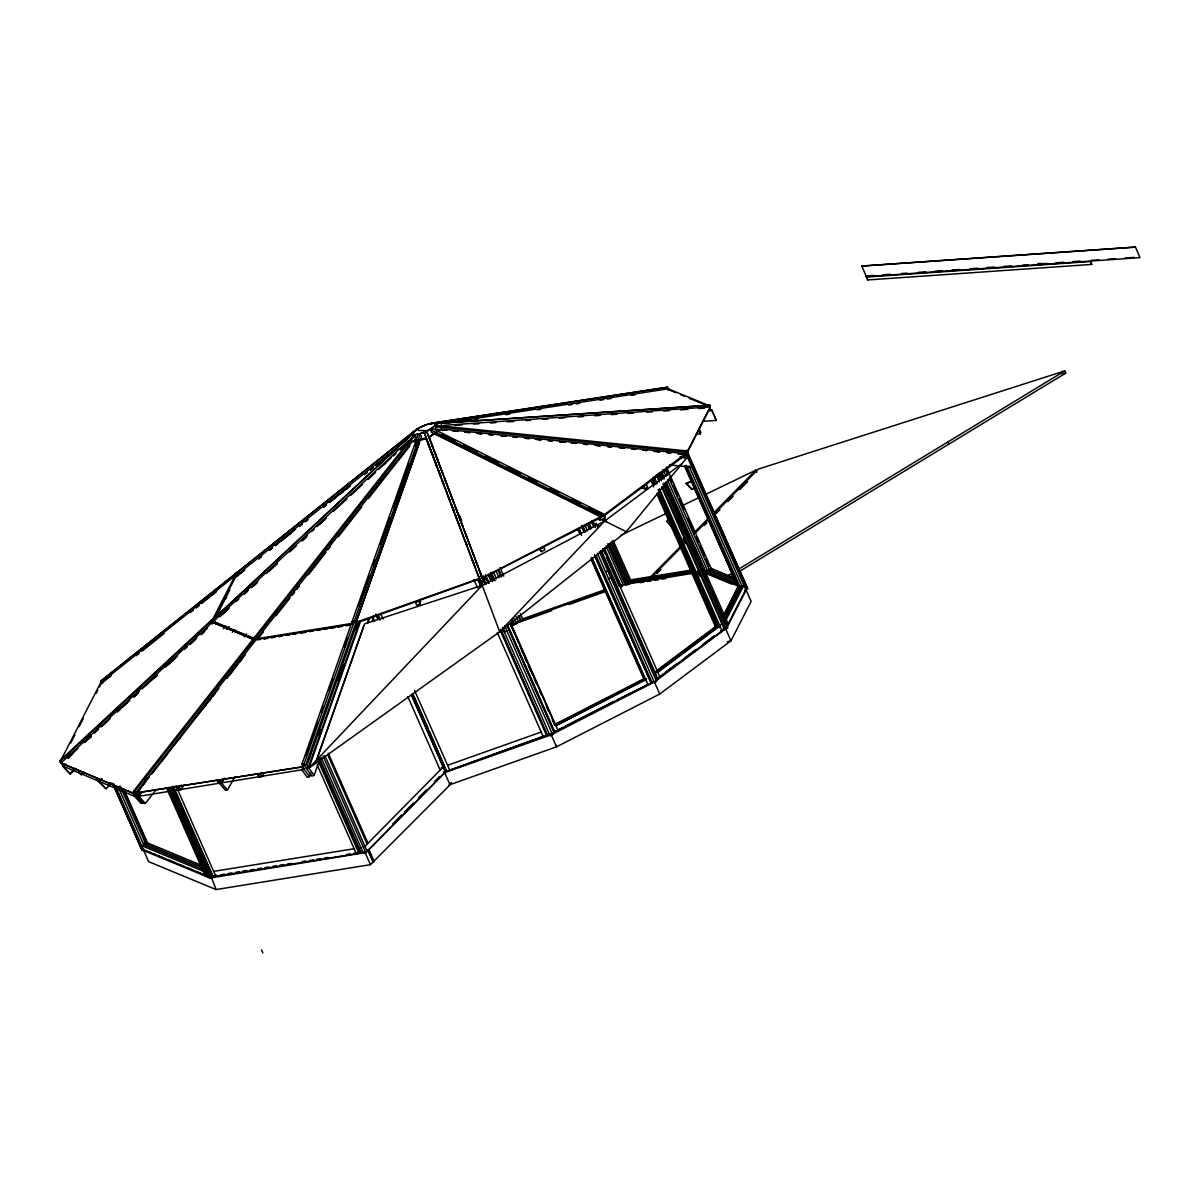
<?xml version="1.0" encoding="UTF-8"?>
<svg xmlns="http://www.w3.org/2000/svg" width="1200" height="1200" viewBox="0 0 1200 1200"><rect width="100%" height="100%" fill="white"/><g stroke="black" fill="none" stroke-linecap="round" stroke-linejoin="round"><path stroke-width="1.5" d="M420.315 603.885L419.16 601.275L415.53 602.565L416.7 605.175L420.315 603.885L420.45 600.165M303.225 766.335L301.83 764.4L352.125 621.48L354.435 620.85L358.755 624.285L308.445 767.22L303.09 768.675L301.695 766.74L307.05 765.3L357.36 622.365M358.77 605.76L369.285 575.91M373.005 565.38L374.85 560.1M380.43 544.305L389.7 517.95M393.42 507.42L408.885 463.515M415.065 445.95L416.925 440.685L412.29 441.435L256.92 638.745L258.435 639.48L256.275 636.9L254.835 636.885L133.365 791.295L135.105 793.17M303.195 766.485L301.95 770.01L307.23 777.3L309.525 776.67L310.755 773.175M419.535 442.32L305.52 765.705L304.125 763.785L354.435 620.85M420.21 434.55L417.945 435.165L352.005 621.885L354.285 621.27L420.21 434.55L421.62 436.485L419.94 441.21M429.66 438.915L426.87 431.955L424.365 433.05L479.685 579.135L477.96 579.885L478.92 581.97L484.86 579.405L483.9 577.32L355.635 623.265L419.76 439.89L425.775 437.76L432.765 455.805M359.85 621.21L358.605 624.705L357.21 622.785L355.68 623.19L419.385 442.785M318.33 735.315L320.175 730.035M337.53 680.745L343.11 664.905M355.5 629.7L357.36 624.42M687.255 457.215L626.22 531.72L499.71 631.815L308.85 768.15L306.555 768.765L311.82 776.055L314.13 775.425L308.85 768.15L360.63 621.015M316.71 759.855L363.72 626.235M315.315 763.53L364.56 623.865L482.19 585.39L604.71 520.98L682.26 463.29M367.875 621.36L369.12 617.82M314.13 775.425L320.19 758.19M367.74 623.1L369.6 617.82M371.94 621.63L373.83 616.245M305.865 755.67L317.715 722.31M321.45 711.78L323.325 706.515M328.935 690.705L333.3 678.42M344.52 646.83L347.64 638.04M262.47 776.43L260.97 774.54L257.88 775.23L259.395 777.12L262.47 776.43L264.06 773.04M235.68 576.435L235.05 575.775L100.47 683.1L60 762.06L60.63 762.735M70.755 742.98L74.97 734.76M79.185 726.54L83.4 718.305M96.045 693.63L97.74 690.345M99.42 687.06L101.115 683.76L111.345 675.6M235.05 575.775L212.415 619.935L214.41 621.87M213.885 618.96L236.52 575.19L409.29 437.61M217.23 614.43L229.845 589.8M141.51 848.715L141.735 847.455M412.44 694.335L446.415 771.39L429.42 731.295M690.105 460.125L686.88 452.355L710.16 406.92L443.625 425.355L443.67 426.225M686.925 453.225L710.295 407.475M700.185 433.92L700.86 432.585L699.735 429.96L699.06 431.28L700.185 433.92L696.45 433.875M446.415 771.39L547.065 735.045L501 630.6M723.765 615.09L738 587.31L743.85 585.24L726.27 619.545M724.2 614.535L738.225 586.125L705.36 572.52M723.975 617.82L740.055 586.44M725.07 618.78L742.005 585.735M726.495 627.135L745.83 589.38L751.125 601.395L730.95 640.8L659.73 694.035L556.545 746.82L449.025 785.025L451.575 782.46M727.41 626.67L665.13 483.585M727.815 625.695L747.3 587.805M223.2 779.775L221.34 783.015L227.4 790.02L234.855 777.06M224.565 778.08L221.775 782.94L220.17 781.08L217.365 781.53L218.97 783.39M183.945 785.25L180.795 789.885L178.335 790.095L176.655 788.235L179.115 788.025L181.215 784.935M243.015 571.2L236.58 576.675L235.95 576.015M135.84 792.975L302.655 766.815L135.84 792.975L256.2 639.54L352.62 624M136.38 793.605L140.97 787.755M143.25 784.83L145.545 781.905M152.43 773.145L167.325 754.14M178.785 739.53L193.695 720.54M204 707.385L218.91 688.38M229.215 675.225L245.265 654.765M133.365 791.295L134.805 791.31L414.69 435.735L416.43 437.61L413.205 441.69M274.95 613.68L277.275 610.74M310.86 568.05L314.34 563.625M347.925 520.935L350.25 517.995M378.045 482.655L381.525 478.23M144 779.955L146.295 777.045M149.28 777L136.545 793.185L134.805 791.31M151.59 774.06L153.9 771.12M162 760.83L180.51 737.31M194.385 719.655L205.95 704.955M208.275 702.015L210.585 699.075M212.895 696.135L215.205 693.195M226.785 678.48L237.195 665.25M239.505 662.31L241.815 659.37M257.445 639.36L263.43 631.905M276 615.795L289.92 598.125M292.26 595.29L294.555 592.245M296.88 589.29L299.19 586.35M308.4 574.785L325.86 552.48M328.185 549.54L330.495 546.6M338.4 536.7L361.8 506.835M368.385 498.615L396.585 462.66M397.215 462L409.905 445.875M136.77 793.335L134.475 796.26L62.955 766.08L70.29 774.045L75.78 768.96M155.73 790.215L145.365 803.4L143.925 803.37L137.355 796.305L139.65 793.365M139.245 795.075L137.505 793.2L134.145 793.155L135.885 795.03L139.245 795.075L141.555 792.135M142.245 791.925L138.795 796.32L137.355 796.305M372.6 862.485L450.015 784.875L444.705 772.845L365.79 852.825L363.495 853.455L321.195 757.545M588.51 507.525L603.48 514.995L604.815 514.335L685.605 453.645L441.195 428.91L437.205 431.88M603.48 514.995L603.585 515.805L604.92 515.145L685.05 455.28L685.605 453.645M244.11 636.87L246.54 634.035M117.195 789.18L113.715 787.05L117.195 789.18L119.625 786.345M111.375 783.195L106.29 788.7L105.45 788.355L98.385 781.32L99.24 781.68L101.775 778.92M107.985 785.595L110.52 782.85M232.29 632.31L234.825 629.565M101.97 779.01L99.42 781.755L96.345 779.385L98.205 781.245M308.85 768.15L482.19 585.39L499.71 631.815L604.71 520.98M444.21 430.02L435.765 429.15L435.54 426.63L436.635 425.52L686.37 450.855L684.99 457.785L681.27 457.395M685.5 454.5L685.275 451.98L686.37 450.855M100.815 681.105L413.355 431.955L100.815 681.105L102.63 683.205M237.21 572.235L236.1 573.345L237.9 575.445M436.53 431.94L437.64 430.83M684.99 457.785L687.57 455.175L687.33 452.64L686.595 453.375M680.07 456.525L687.51 457.275L688.605 456.165L684.9 455.79M669.555 464.91L691.875 467.16L692.97 466.05M667.605 520.23L666.57 521.28L671.88 527.475L672.915 526.44M679.095 517.11L678 518.235L681.075 524.985L682.11 523.95M318.36 759.45L359.67 853.095L360.54 852.21M392.685 823.995L401.805 814.74M404.415 812.1L413.55 802.86M418.755 797.565L426.585 789.645M434.4 781.725L439.62 776.43M209.88 878.07L365.145 852.645L368.985 849.6L374.28 861.615M365.31 851.745L367.11 851.25L445.305 771.99L411.375 695.04M445.305 771.99L443.52 772.47L446.415 770.865L412.44 693.825M649.335 578.1L680.895 546.105M694.035 532.77L708.51 518.115M713.775 512.775L755.85 470.13L756.81 472.305M652.56 576.33L681.3 547.2M694.365 533.955L708.735 519.405M713.97 514.095L758.37 469.08L1064.79 370.89L1065.75 373.08L739.26 571.53M656.865 573.615L660.81 569.61M704.205 525.63L706.845 522.96M716.04 513.63L720 509.64M727.89 501.63L733.14 496.305M739.725 489.645L747.615 481.65M216.075 889.56L370.44 864.66L372.975 862.095L367.59 850.095M723.6 629.745L727.905 627.75L663.99 482.835M223.32 628.68L225.96 626.04M80.505 774.015L81.255 774.75L83.895 772.11M226.53 629.25L229.17 626.61M236.805 572.565L235.71 573.66L237.51 575.76M62.28 762.99L60.195 760.395L212.775 618.87L214.845 621.45L212.1 624M60.39 761.055L212.97 619.515M60.99 762.99L134.25 793.74L60.99 762.99L212.475 622.2L254.595 639.675M69.81 756L77.985 748.395M84.81 742.05L87.54 739.515M94.365 733.17L98.46 729.36M101.19 726.825L108.015 720.48M117.57 711.615L127.125 702.735M133.95 696.39L138.045 692.58M142.14 688.785L147.6 683.7M150.33 681.165L157.155 674.835M165.33 667.215L177.615 655.8M184.44 649.455L187.17 646.92M189.9 644.385L196.725 638.04M200.82 634.245L207.645 627.9M67.785 757.89L73.275 752.79M84.27 742.59L91.155 736.215M102.15 726.015L110.385 718.365M117.27 711.99L120.015 709.44M124.14 705.615L129.63 700.515M133.755 696.69L139.26 691.59M146.13 685.215L157.125 675.015M168.12 664.815L176.37 657.165M190.11 644.4L195.615 639.3M201.105 634.2L205.23 630.375M67.905 758.325L72.03 754.5M88.53 739.2L91.275 736.65M133.89 697.125L138.015 693.3M154.5 678L157.26 675.45M201.24 634.65L203.985 632.1M65.895 764.205L63.15 766.74L70.29 774.045M70.095 773.4L75.585 768.315M411.585 434.535L212.52 619.935L411.585 434.535L413.475 436.47M64.095 758.265L69.555 753.21M80.49 743.085L83.22 740.55M85.95 738.015L90.045 734.22M96.87 727.89L99.6 725.355M109.155 716.505L120.075 706.38M129.645 697.515L132.375 694.98M136.47 691.185L139.2 688.65M159.675 669.66L169.245 660.81M178.8 651.945L182.895 648.15M185.625 645.615L188.355 643.08M196.545 635.49L199.275 632.955M208.845 624.105L211.575 621.57M253.38 638.73L213.465 621.375L408.45 440.595L409.08 441.21L402.21 447.57M222.33 614.37L229.2 607.995M236.055 601.635L238.815 599.085M244.305 594L248.415 590.175M258.03 581.265L251.16 587.625L256.725 582.63M266.265 573.615L277.26 563.43M289.62 551.985L296.475 545.61M301.98 540.525L304.725 537.975M311.58 531.6L314.325 529.065M317.07 526.515L323.94 520.155M333.555 511.23L343.17 502.32M356.895 489.585L362.385 484.5M367.89 479.4L372 475.59M378.87 469.215L391.23 457.755M219.87 616.815L228.06 609.21M244.44 594.015L247.17 591.495M269.025 571.23L277.215 563.64M301.785 540.84L307.245 535.785M319.545 524.385L326.37 518.055M344.115 501.6L346.845 499.065M350.94 495.27L356.415 490.2M368.7 478.815L375.525 472.485M383.715 464.88L386.445 462.36M393.27 456.015L396 453.495M400.095 449.685L405.57 444.63M254.13 585.6L256.86 583.065M303.285 540.03L306.015 537.495M216.87 612.39L219.66 609.9M223.92 600.03L226.755 597.585M400.35 443.025L418.08 428.67L410.97 434.625M136.215 655.77L139.14 653.43M142.065 651.105L164.01 633.6M190.335 612.6L193.26 610.275M196.185 607.935L199.11 605.61M202.035 603.27L216.66 591.6M269.37 550.2L272.295 547.875M275.22 545.535L295.725 529.215M323.535 507.06L326.475 504.735M329.4 502.395L346.965 488.4M370.395 469.755L373.32 467.415M376.245 465.09L379.17 462.75M382.11 460.425L398.205 447.6M240.42 573.435L244.8 569.955M269.58 550.215L272.505 547.89M275.415 545.565L278.325 543.255M281.25 540.93L291.45 532.8M323.535 507.255L326.445 504.93M329.355 502.605L336.645 496.8M364.35 474.735L367.26 472.425M370.185 470.1L373.095 467.775M376.02 465.45L380.385 461.97M258.645 559.095L261.57 556.77M299.475 526.59L302.385 524.265M305.295 521.94L308.22 519.615M340.29 494.07L343.215 491.745M346.125 489.435L350.505 485.94M388.41 455.76L391.32 453.435M394.245 451.11L397.155 448.785M645.18 488.94L647.58 487.155L646.44 484.53L644.04 486.315L645.18 488.94L641.58 487.995M173.37 786.27L213.255 876.705L214.545 875.745L210.12 876.99M213.255 876.705L358.905 853.245L360.195 852.285L358.755 849M361.965 853.155L363.27 852.195M656.34 670.83L715.41 626.7L719.925 625.965L657.9 672.315L656.385 672.555L721.74 623.73M656.145 671.73L663.555 666.195M666.51 663.975L682.815 651.795M685.77 649.59L702.075 637.395M705.045 635.19L715.41 627.435M656.04 671.94L717.255 626.205M665.94 671.955L676.275 664.23M685.14 657.615L695.475 649.89M702.87 644.37L714.675 635.55M724.485 628.275L723.15 629.28L726.315 627.78M656.34 679.125L724.305 629.235L661.635 487.125M656.085 680.28L657.42 679.275L600.78 550.86M443.73 773.01L551.235 734.805L654.435 682.005L725.655 628.785L730.95 640.8L727.425 641.76M478.92 569.355L482.205 578.04L601.05 516.48L600 518.13L482.325 578.04L426.87 431.955M599.565 516.33L431.325 432.225L430.8 429.93L432.885 428.655L602.805 513.585L603.33 515.895L599.82 518.025L600.345 520.335L605.265 517.35L604.74 515.04L603.33 515.895M430.8 429.93L600.72 514.86L602.805 513.585M432.12 434.955L434.22 433.665M603.015 520.125L605.115 518.85L606.57 522.15M605.655 572.01L607.755 570.735M608.67 578.835L610.77 577.56M728.7 575.175L731.895 573.24M738.3 569.34L1064.79 370.89M729.66 577.365L734.46 574.455M651.78 682.62L656.565 681.375L599.445 551.865M355.245 622.605L479.16 578.58L425.775 437.76M434.655 433.455L429.12 437.13L434.655 433.455L601.05 516.48M541.44 551.61L544.92 549.84L543.765 547.23L540.3 549L541.44 551.61L538.815 548.94M510.855 625.215L518.34 621.585L605.19 590.715M511.215 626.025L517.455 622.935L517.095 622.11M511.215 626.175L517.455 623.07M207.285 875.19L205.41 876.135L166.275 787.41M555.615 723.975L643.8 678.87L645.78 679.68L555.93 725.64L646.62 678.645M554.61 725.1L644.46 679.14M556.455 724.32L564.795 720.06M573.135 715.8L581.46 711.525M584.805 709.83L616.47 693.615M624.81 689.355L628.155 687.645M636.48 683.385L644.82 679.125M552.045 733.11L553.98 732.12L507.165 625.965M507.405 625.77L554.235 731.925L558.09 730.56L510.525 622.695M559.11 729.435L562.425 727.74M565.755 726.03L614.01 701.355M617.34 699.645L647.955 684.6L592.065 557.895M551.085 734.265L554.385 732.585M554.235 731.925L651.15 682.965L594.525 554.55M652.035 682.545L653.97 681.555L650.895 682.53L652.035 682.545L596.16 555.855M620.88 535.29L666.435 513.3M681.615 505.965L698.49 497.82M705.24 494.565L755.85 470.13M478.74 577.05L481.245 575.955M424.365 431.79L426.915 430.695M686.07 483.09L691.62 488.82L694.92 488.145L691.8 489.435L686.25 483.705L691.71 480.645M686.25 483.705L691.905 481.26M480.33 572.49L483.645 581.205L481.095 582.3L482.55 585.6M503.805 630.18L503.745 629.31M504.345 632.01L506.895 630.9M143.865 849.015L141.855 849.885L113.25 783.75M744.945 590.115L747.585 588.24M550.89 733.56L552.135 733.035L552.675 734.715L550.14 735.825L502.83 628.575M421.995 426.615L424.515 425.535M352.59 623.325L256.92 638.745M421.665 440.025L424.665 438.96M522.645 618.855L605.67 589.425M551.715 610.665L518.7 622.395L516.135 616.56M569.085 604.5L605.55 591.54M726.495 625.155L728.445 624.465L665.76 482.355M447.585 765.285L541.185 732.03M444.39 771.585L446.415 770.865M500.82 629.295L547.635 735.45L549.51 734.205M1062.195 374.22L1065.75 373.08M420.36 439.71L422.655 439.08M620.835 585.165L693.015 573.27M621.195 585.975L622.32 585.675L621.96 584.85M621.195 586.11L622.32 585.81M301.83 764.4L304.125 763.785M441.36 767.55L443.145 767.07L364.935 846.345L363.15 846.825M359.055 847.935L360.84 847.44M359.67 853.095L363.015 852.36M415.92 441.555L412.29 441.435M263.925 638.595L267.585 638.01M271.245 637.41L274.905 636.825M278.565 636.24L282.225 635.655M285.885 635.055L289.545 634.47M293.205 633.885L296.865 633.285M300.525 632.7L306.015 631.815M309.675 631.23L313.335 630.63M316.995 630.045L326.145 628.575M329.805 627.99L333.465 627.39M337.125 626.805L342.615 625.92M346.275 625.335L349.935 624.735M260.37 639.57L256.2 639.54M264 638.985L267.645 638.4M271.29 637.815L274.92 637.23M278.565 636.645L282.195 636.06M285.84 635.46L289.485 634.875M293.115 634.29L296.76 633.705M300.39 633.12L305.85 632.25M309.495 631.65L313.125 631.065M316.77 630.48L320.415 629.895M324.045 629.31L327.69 628.725M331.32 628.14L334.965 627.555M338.595 626.97L342.24 626.385M345.885 625.8L349.515 625.215M691.965 570L630.54 579.9L626.655 582.795L691.695 572.31M629.01 580.89L692.655 570.645M627.72 581.865L691.365 571.605M625.275 585.075L628.965 584.475M640.005 582.705L643.68 582.105M647.37 581.505L651.045 580.92M654.735 580.32L658.41 579.735M662.085 579.135L665.775 578.55M724.305 629.235L720.585 631.125L722.085 630.885L659.415 488.775M227.4 790.02L225.465 790.335L219.405 783.315M213.675 871.365L354.15 848.745M212.91 876L217.125 875.325L215.835 876.285L175.95 785.85M220.83 874.725L224.52 874.14M228.225 873.54L231.915 872.94M235.62 872.34L239.31 871.755M243.015 871.155L246.705 870.555M250.41 869.97L254.1 869.37M257.805 868.77L261.495 868.185M265.185 867.585L268.89 866.985M272.58 866.385L276.285 865.8M279.975 865.2L283.68 864.6M287.37 864.015L291.075 863.415M302.16 861.63L305.865 861.03M309.555 860.43L313.26 859.845M316.95 859.245L320.64 858.645M324.345 858.06L328.035 857.46M346.53 854.475L350.22 853.89M353.925 853.29L357.615 852.69L356.325 853.665L317.19 764.925M361.26 852.765L364.95 852.165M667.575 387.195L434.19 422.85L667.575 387.195L667.875 389.94M446.835 422.88L668.145 388.83L709.815 405.915L709.98 407.07L709.815 405.915M459.795 421.8L463.485 421.23M474.555 419.535L478.23 418.965M505.905 414.705L509.595 414.15M537.255 409.89L540.945 409.32M568.605 405.06L572.295 404.505M575.985 403.935L579.675 403.365M599.955 400.245L603.645 399.675M607.335 399.105L611.025 398.535M631.32 395.415L635.01 394.845M518.805 410.31L428.67 424.035L448.8 421.02M522.465 409.755L535.29 407.85M538.95 407.295L542.61 406.755M546.27 406.2L549.93 405.66M553.59 405.105L559.08 404.295M562.74 403.74L566.4 403.2M452.46 420.48L472.59 417.465M476.265 416.925L479.925 416.37M483.585 415.83L496.395 413.91M500.055 413.37L503.715 412.83M507.375 412.275L511.035 411.735M523.86 409.815L527.52 409.275M531.18 408.72L534.84 408.18M255.255 638.715L213.69 621.9M1135.44 247.095L861.795 266.055L1135.44 247.095L1140 257.64L866.34 276.6M1037.715 263.61L1041.45 263.34M866.145 275.94L873.6 275.43M882.9 274.785L890.355 274.26M901.53 273.495L907.11 273.105M918.27 272.325L925.725 271.815M935.025 271.17L942.48 270.645M951.78 270L959.235 269.49M970.395 268.71L977.85 268.2M987.15 267.555L994.605 267.045M1003.905 266.4L1011.36 265.875M1022.52 265.11L1028.115 264.72M1039.275 263.94L1046.73 263.43M1056.03 262.785L1063.485 262.275M1072.785 261.63L1080.24 261.105M1091.4 260.34L1098.855 259.815M1108.155 259.17L1115.61 258.66M1124.91 258.015L1134.225 257.37M866.475 277.035L1090.425 261.51L1091.715 264.42L867.765 279.945L866.025 275.505M437.1 423.39L709.74 405.24L437.1 423.39L437.445 426.735L437.295 424.05M439.29 426.615L444.81 426.225M454.845 425.445L462.3 424.935M473.49 424.155L479.085 423.765M490.26 423L495.855 422.61M507.045 421.845L513.855 421.47M525.675 420.555L530.67 420.3M542.46 419.385L548.04 419.01M559.23 418.23L564.825 417.84M577.875 416.94L583.455 416.55M594.645 415.785L600.24 415.395M611.415 414.615L617.01 414.24M628.2 413.46L633.78 413.07M646.83 412.17L652.425 411.78M663.615 411.015L669.195 410.625M680.385 409.86L687.84 409.335M699.03 408.57L704.61 408.18M703.245 421.335L716.28 420.42L711.735 409.89L716.28 420.42M136.86 793.605L134.055 793.695L135.195 796.275M414.69 435.735L413.265 435.72L254.505 637.35L257.655 639.24M415.005 437.595L416.43 437.61M418.455 430.5L428.205 430.635M416.175 440.13L417.615 440.145M258.015 638.775L258.975 638.79M656.28 679.26L657.42 679.275M167.82 788.13L206.88 876.675L208.68 876.975M211.485 877.545L216.09 889.56L148.605 861.63L116.19 787.56M435.54 426.63L685.275 451.98M446.85 430.275L441.3 429.705L441.195 428.91M452.415 430.83L457.965 431.4M465.375 432.15L469.08 432.525M476.475 433.275L482.04 433.83M489.45 434.58L493.14 434.955M500.55 435.705L506.1 436.275M513.51 437.025L517.215 437.4M524.625 438.15L528.33 438.525M535.74 439.275L541.29 439.83M548.7 440.58L552.39 440.955M559.8 441.705L565.365 442.26M570.915 442.83L576.465 443.385M583.875 444.135L587.58 444.51M594.99 445.26L600.54 445.83M607.95 446.58L611.655 446.955M619.05 447.705L624.615 448.26M632.01 449.01L635.715 449.385M643.125 450.135L646.83 450.51M654.24 451.26L659.79 451.83M667.2 452.58L670.905 452.94M678.3 453.69L683.865 454.26M453.48 430.95L457.2 431.325M464.625 432.09L470.19 432.645M477.615 433.41L481.335 433.785M488.76 434.535L492.465 434.91M501.75 435.855L505.455 436.23M512.88 436.98L516.6 437.355M525.87 438.3L529.59 438.675M535.155 439.245L540.72 439.8M548.145 440.565L551.865 440.94M559.29 441.69L564.855 442.26M572.28 443.01L575.985 443.385M583.41 444.135L587.13 444.51M596.415 445.455L600.12 445.83M607.545 446.58L611.265 446.97M620.535 447.9L624.255 448.275M631.68 449.04L635.385 449.415M642.81 450.165L646.53 450.54M653.955 451.29L659.52 451.86M666.945 452.61L670.65 452.985M678.075 453.75L681.795 454.125M689.385 398.115L690.615 398.61M675.9 392.73L669.105 389.91L669.06 388.995M681 394.845L684.39 396.255M689.49 398.37L704.775 404.715M734.385 577.995L711.12 568.35L705.495 571.23L737.07 584.31M709.215 569.295L734.19 579.645M735.645 581.985L707.34 570.255L667.455 479.775M747.105 587.145L686.76 451.605M705.72 573.345L731.67 584.085M651.15 682.965L594.615 555.99M251.85 638.895L212.475 622.2M200.325 864.825L147.48 842.895L141.87 845.775L203.235 871.23M143.925 843.165L201.87 867.195M203.4 869.565L143.745 844.815L118.26 787.02M148.425 851.73L155.25 854.55M158.67 855.96L163.785 858.09M167.205 859.5L175.74 863.025M179.145 864.45L184.275 866.565M187.695 867.975L192.81 870.09M196.23 871.5L204.765 875.04M144.705 850.125L149.82 852.24M153.225 853.665L209.46 876.975M442.185 434.385L455.49 441.03M463.8 445.185L477.105 451.83M485.43 455.985L498.72 462.645M507.045 466.8L520.335 473.445M528.66 477.6L536.97 481.755M550.275 488.4L558.585 492.555M571.89 499.215L580.2 503.37M602.805 520.02L626.22 531.72M597 518.655L600.345 520.335M590.625 521.67L598.995 525.84M79.365 772.86L78.615 772.125L81.255 774.75M99.24 781.68L106.29 788.7M213.465 621.375L214.32 622.515M411.765 435.18L413.655 437.115M214.98 621.9L216.87 623.835M214.545 622.32L216.42 624.255M60.195 760.395L64.305 765.36L63.855 763.83M145.365 803.4L138.795 796.32L304.245 769.395L309.525 776.67M179.115 788.025L180.795 789.885M354.285 621.27L355.68 623.19M307.05 765.3L308.445 767.22M61.29 762.51L63.06 766.41M424.365 433.05L433.725 457.395M947.82 441.99L948.78 444.18M861.795 266.055L867.765 279.945M686.685 450.18L747.78 588.9M687.255 453.285L746.91 588.54M693.885 468.69L696.15 473.82M697.665 477.24L700.68 484.095M702.945 489.225L704.46 492.66M705.96 496.08L710.49 506.355M712.005 509.775L715.02 516.63M720.315 528.615L722.58 533.745M724.095 537.165L728.625 547.44M734.655 561.135L736.92 566.28M738.435 569.7L741.45 576.555M743.73 581.685L745.23 585.105M687 453.66L746.655 588.93M687.51 457.275L691.875 467.16M691.65 466.875L746.025 590.145M688.95 465.855L742.56 587.415M686.49 465.39L740.625 588.135M686.55 468.555L689.55 475.38M697.065 492.405L699.315 497.52M700.815 500.925L702.33 504.33M704.58 509.445L707.58 516.255M709.08 519.66L713.595 529.875M715.095 533.28L717.345 538.395M718.845 541.8L720.345 545.205M722.61 550.32L725.61 557.13M727.11 560.535L731.625 570.765M733.125 574.17L734.625 577.575M736.875 582.675L738.375 586.08M684.93 465.495L738.87 587.94M685.155 466.59L691.92 481.92M694.17 487.035L737.745 585.825M684.585 466.185L738.675 588.825M666.465 467.115L711.78 569.85M666.855 470.07L668.355 473.49M669.87 476.925L672.135 482.055M673.455 485.31L678.18 495.75M679.5 499.005L681.765 504.135M681.945 504.315L684.21 509.445M687.99 518.01L691.02 524.865M691.59 526.395L694.785 533.415M696.3 536.85L698.565 541.98M699.9 545.235L704.61 555.675M705.93 558.93L709.14 565.95M665.355 469.785L667.83 475.395M669.12 478.35L709.905 570.795M662.94 469.53L665.97 476.4M661.845 472.245L664.095 477.36M666.345 482.46L706.95 574.5M665.715 482.19L705.525 572.475M661.23 472.08L664.26 478.935M665.79 483.45L705.06 572.49M660.6 473.31L662.85 478.68M659.445 472.575L662.475 479.415M658.185 473.31L661.365 480.54M662.88 483.96L726.795 628.875M657.015 474.69L659.28 479.82M662.295 486.675L724.98 628.785M656.34 475.14L659.37 481.98M683.13 538.53L685.395 543.66M697.485 571.065L699.75 576.195M654.12 476.79L657.15 483.645M652.905 477.66L655.905 484.5M658.17 489.615L719.07 627.705M652.14 479.61L654.48 484.89M658.17 493.275L716.91 626.46M650.715 480.03L653.715 486.84M656.73 493.65L716.07 628.215M613.065 540.3L630.435 579.675M611.775 541.26L629.25 580.86M610.59 542.46L628.62 583.335M609.3 543.42L627.33 584.295M611.805 551.205L626.16 583.74M607.83 543.66L625.86 584.535M607.8 545.355L625.17 584.73M596.1 523.365L597.705 526.995M606.015 545.835L623.445 585.375M592.305 520.575L595.41 527.625M604.305 547.815L621.63 586.935M591.345 521.43L593.61 526.56M603.435 548.82L660.06 677.235M602.685 548.655L604.95 553.785M606.45 557.22L619.29 586.32M589.125 523.08L591.39 528.21M601.215 550.47L657.855 678.885M588.69 523.47L590.955 528.615M602.73 557.565L604.92 562.83M606.51 566.13L609.45 573.105M611.04 576.405L613.305 581.535M617.07 590.1L619.335 595.23M620.85 598.65L623.88 605.505M629.16 617.49L633.69 627.765M637.47 636.33L639.735 641.46M643.5 650.025L645.705 655.29M648.795 662.01L650.235 665.565M587.205 524.145L589.62 529.605M654.435 682.005L659.73 694.035M585.105 525.42L587.52 530.88M597.33 553.14L654.45 682.65M583.32 526.74L585.585 531.885M581.685 525.435L584.7 532.29M581.775 526.875L583.29 530.31M579.225 528.795L581.49 533.925M578.565 528.525L581.595 535.365M591.66 558.18L645.12 679.41M578.19 528.885L580.53 534.165M591 557.91L645.135 680.655M577.62 528.795L579.87 533.895M591.135 559.44L644.475 680.385M500.025 567.57L503.79 576.09M520.305 613.56L523.32 620.37M498.885 569.94L501.885 576.765M519.165 615.93L521.415 621.045M497.805 569.445L501 576.87M518.19 615.675L520.62 621.39M495.87 570.6L499.02 577.725M493.335 571.695L496.47 578.835M513.84 618.21L516.21 623.475M491.295 572.25L495.075 580.815M512.445 620.19L514.125 624.195M490.935 573.39L493.935 580.2M511.965 621.09L513.465 624.495M490.275 573.12L493.275 579.93M489.375 574.755L492.405 581.61M489.12 574.32L491.37 579.435M488.715 574.485L491.265 580.245M510.615 624.135L554.52 723.66M489.135 576.12L490.65 579.54M510.285 624.06L514.815 634.335M516.315 637.755L518.58 642.9M520.095 646.32L526.89 661.725M528.405 665.145L532.935 675.42M489.09 576.555L490.68 580.125M521.475 649.965L522.99 653.385M525.225 658.485L526.755 661.92M528.24 665.295L530.52 670.455M534.24 678.915L536.535 684.12M539.505 690.84L541.005 694.245M546.27 706.17L548.595 711.435M552.27 719.79L554.535 724.905M485.415 574.68L489.195 583.245M507.315 624.33L554.895 732.21M485.505 576.12L488.535 582.975M485.265 576.3L488.28 583.155M551.91 732.78L552.345 733.755M484.065 579.15L486.27 584.145M504.63 625.755L552.675 734.715M483.645 581.205L485.1 584.49M551.235 734.805L556.545 746.82L556.095 745.305M502.515 627.465L504.525 631.935M549.435 733.845L549.855 734.835M478.92 579.63L481.935 586.485M479.1 580.935L481.365 586.08M477.99 579.945L481.005 586.8M500.64 631.305L546.705 735.75M473.88 579.42L477.66 587.985M497.295 632.505L543.36 736.935L543.72 736.23L449.76 770.205L414.6 690.495M380.865 613.995L383.115 619.095M378.06 614.865L379.575 618.285M412.8 693.63L427.905 727.86M377.7 615.06L379.965 620.19M377.7 615.585L379.2 619.005M376.065 614.235L378.33 619.365M411.555 694.71L445.545 771.75M375.825 614.43L378.09 619.575M373.17 618.09L374.685 621.525M407.82 696.63L440.19 770.055M328.29 753.21L367.995 843.225M327.72 754.785L367.125 844.11M324.825 755.4L367.11 851.25M323.04 755.895L365.79 852.825M365.145 852.645L370.44 864.66M319.695 758.685L361.23 852.84M345.525 818.16L347.775 823.26M322.785 767.46L329.535 782.76M331.035 786.165L333.285 791.265M337.035 799.77L339.285 804.87M340.785 808.26L347.535 823.56M349.035 826.965L351.285 832.065M355.035 840.555L357.285 845.655M318.27 761.1L358.905 853.245M261.585 949.995L262.875 952.905M172.995 786.51L212.805 876.75M171.975 787.965L211.245 877.005M170.85 787.95L210.6 878.085L209.16 878.07L169.095 787.23M168.285 787.92L207.555 876.96M167.4 787.875L206.535 876.615L142.92 850.23L113.565 783.675M123.51 788.535L148.155 844.425M124.365 791.655L147.525 844.17M120.12 786.06L145.62 843.855M112.815 783.495L141.36 848.205M112.56 783.465L142.185 850.47L141.705 849.375M459.435 515.145L461.61 520.935M459.57 516.21L461.55 521.43M483.375 578.895L485.355 584.115M432.06 445.38L433.38 448.86M436.035 455.82L439.335 464.535M445.29 480.195L446.61 483.69M452.565 499.35L453.885 502.845M456.525 509.805L463.14 527.22M465.78 534.18L467.115 537.66M473.055 553.335L474.39 556.815M480.825 579.99L482.805 585.225M432.165 453.435L433.485 456.915M439.44 472.59L440.76 476.07M452.67 507.42L453.99 510.9M465.885 542.25L467.205 545.73M473.16 561.405L474.48 564.885M434.745 461.025L436.71 466.23M438.03 469.71L440.67 476.67M441.99 480.15L443.97 485.355M447.915 495.795L449.895 501.015M451.215 504.48L453.855 511.44M455.16 514.92L457.14 520.14M465.705 542.73L467.025 546.21M471.645 558.375L474.27 565.335M483.54 575.925L484.86 579.405M428.88 436.41L482.325 578.04M430.98 442.395L432.945 447.6M434.265 451.08L438.855 463.26M440.175 466.74L442.8 473.7M444.12 477.165L446.085 482.385M447.39 485.865L450.03 492.825M451.335 496.305L453.3 501.525M454.62 505.005L463.155 527.61M464.475 531.09L466.44 536.31M467.76 539.79L470.385 546.735M471.69 550.215L473.67 555.435M475.635 560.655L477.6 565.875M435.03 460.875L437.01 466.095M438.315 469.575L440.94 476.52M442.26 480L444.225 485.22M445.545 488.7L446.85 492.18M448.17 495.66L450.135 500.88M451.455 504.36L454.08 511.305M455.385 514.785L457.365 520.005M458.67 523.485L459.99 526.965M465.9 542.61L467.205 546.09M471.81 558.27L474.435 565.23M1091.265 262.89L1091.715 264.42M709.725 409.53L710.175 411.06L709.56 404.58M710.34 408.345L710.16 406.92M600.72 514.86L601.245 517.17M684.93 454.485L685.05 455.28M604.815 514.335L604.92 515.145M435.615 422.88L435.915 425.625M668.145 388.83L668.205 389.745M441.3 423.735L441.345 424.635M687.57 451.8L687.615 452.67M135.915 796.275L134.475 796.26L141.045 803.34L142.485 803.355L135.915 796.275M419.01 433.95A12.51 3.06 -23.8 0 0 435.465 423.945A12.51 3.06 -23.8 0 0 417.495 428.805A12.51 3.06 -23.8 0 0 419.01 433.95A12.315 3.015 -23.8 0 0 435.3 424.02A12.315 3.015 -23.8 0 0 417.585 428.82A12.315 3.015 -23.8 0 0 419.085 433.875"/></g></svg>
